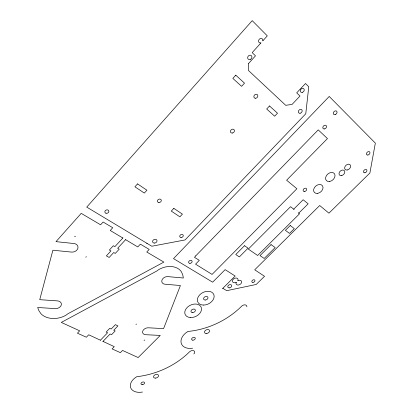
<?xml version="1.0" encoding="UTF-8"?>
<svg xmlns="http://www.w3.org/2000/svg" width="413" height="413" viewBox="0 0 413 413"><rect width="100%" height="100%" fill="white"/><g stroke="black" fill="none" stroke-linecap="round" stroke-linejoin="round"><path stroke-width="0.62" d="M122.914 237.95L114.897 246.649L113.322 245.73L109.368 250.025L110.947 250.934L106.384 255.884L109.161 257.459L113.72 252.524L115.284 253.422L119.223 249.168L117.664 248.259L125.666 239.597M146.806 243.649L147.054 243.386M100.364 340.266L107.587 332.77L106.136 332.073L109.744 328.325L111.19 329.022L115.403 324.654L117.937 325.898L113.735 330.25L115.17 330.947L111.572 334.669L110.132 333.983L102.92 341.453M293.71 209.179L303.142 199.732L308.15 203.826L298.759 213.175M222.597 288.548L235.157 276.034L225.126 269.637L212.643 282.193L173.517 258.61L329.223 96.451L375.345 143.125L369.883 173.032L328.934 213.175L319.703 205.519L254.723 269.797L264.532 276.307L256.22 284.454L226.747 290.669L222.829 288.315M100.416 340.209L88.718 334.773L86.369 337.235L77.443 333.188L79.663 330.818L61.3 322.419L156.739 271.047L158.742 269.586A17.377 12.953 -23.8 0 1 181.364 271.713L182.737 274.8L183.351 278.011L167.869 276.617A4.817 3.593 -23.8 0 0 161.994 280.035A4.817 3.593 -23.8 0 0 164.968 284.221L180.419 285.522L163.584 328.609L148.355 327.793A4.62 3.258 -21.3 0 0 142.764 331.035A4.62 3.258 -21.3 0 0 145.717 334.711L160.265 335.423L138.143 357.57L122.542 350.43L120.364 352.65L112.109 348.908L114.287 346.652L102.976 341.396M122.852 238.017L110.256 230.49L112.739 227.733L103.116 222.013L100.602 224.796L81.211 213.356L56.003 241.636L73.984 243.536A5.338 4.228 -14.4 0 1 77.866 248.337A5.338 4.228 -14.4 0 1 71.521 252.085L52.885 250.221L39.731 299.678L57.464 300.881A5.111 3.784 -13.6 0 1 61.263 305.057A5.111 3.784 -13.6 0 1 55.239 308.599L37.655 307.494L38.91 310.726L40.975 313.756A18.435 13.65 -13.6 0 0 65.904 315.227L67.877 313.777L163.873 262.095L146.765 252.013L149.196 249.406L140.374 244.16L137.777 246.943L125.604 239.664M294.123 209.51L290.566 206.686L248.321 249.096L257.629 255.487L299.528 213.784L298.253 212.778M246.845 306.818A3.232 2.23 -28.7 0 0 245.276 304.897A3.232 2.23 -28.7 0 0 241.951 305.956A2.607 1.802 -28.7 0 0 241.781 306.069C227.455 320.338 208.059 329.502 187.925 331.453A13.046 8.931 -24.5 0 0 181.199 343.177A13.046 8.931 -24.5 0 0 192.608 348.18M193.836 353.977A3.159 2.122 -24.1 0 0 193.867 350.818A3.159 2.122 -24.1 0 0 189.608 351.757C175.489 365.737 156.424 374.415 136.744 376.718A12.865 8.472 -20.6 0 0 130.668 387.74A12.865 8.472 -20.6 0 0 142.495 392.045M144.054 340.395A1.089 0.759 -21 0 1 144.808 340.044M136.027 324.654A1.115 0.795 -20.6 0 1 136.367 324.019M86.178 256.525A1.249 0.976 -15.9 0 1 85.832 257.268M75.45 236.298A1.285 1.032 -14.5 0 1 74.562 236.695M248.678 63.37L248.461 70.484L285.729 105.315L292.099 104.391L299.993 96.038L296.704 92.848L305.501 83.514L308.764 86.761L305.775 113.771L185.07 239.943L151.793 246.231L86.751 207.109L252.219 20.65L267.299 35.869L262.766 40.892L262.849 40.433A2.401 2.003 -54.5 0 0 260.835 38.424A2.401 2.003 -54.5 0 0 258.569 40.939A2.401 2.003 -54.5 0 0 260.588 42.942L261.016 42.833L252.183 52.637L255.497 55.832L248.678 63.37M236.288 282.265L236.107 282.626A3.015 2.148 -29.4 0 0 238.471 285.001A3.015 2.148 -29.4 0 0 241.641 281.857A3.015 2.148 -29.4 0 0 238.182 280.566L237.805 280.742A2.994 2.148 -29.2 0 0 235.704 278.032A2.994 2.148 -29.2 0 0 232.442 281.268A2.994 2.148 -29.2 0 0 236.236 282.301L236.288 282.265M195.726 255.89L194.482 257.325L199.303 260.35L195.566 264.181L212.076 274.418L296.906 188.731L286.617 180.228L327.447 138.567L318.237 129.873L195.726 255.89M137.539 183.904L134.922 186.805L144.318 193.077L146.92 190.223L137.539 183.904M235.766 75.166L232.839 78.408L241.605 86.327L244.506 83.142L235.766 75.166M173.837 208.353L171.281 211.089L179.882 216.83L182.422 214.135L173.837 208.353M269.529 105.96L266.684 109.001L274.666 116.218L277.49 113.219L269.529 105.96M244.511 245.709L235.761 254.532L239.339 256.917L248.063 248.156L244.511 245.709M271.052 244.615L260.009 255.585L264.181 258.455L275.177 247.563L271.052 244.615M290.251 225.524L285.414 230.335L289.487 233.397L294.304 228.621L290.251 225.524M203.47 305.078A8.849 6.329 -26.5 0 0 213.903 294.779A8.849 6.329 -26.5 0 0 199.882 294.67A8.849 6.329 -26.5 0 0 203.47 305.078M205.189 300.029A2.323 1.662 -26.5 0 0 207.915 297.319A2.323 1.662 -26.5 0 0 204.228 297.308A2.323 1.662 -26.5 0 0 205.189 300.029M192.613 312.605A2.308 1.637 -25.2 0 0 195.292 309.931A2.308 1.637 -25.2 0 0 191.606 309.951A2.308 1.637 -25.2 0 0 192.613 312.605M190.233 317.53A8.792 6.236 -25.2 0 0 201.415 307.948A8.792 6.236 -25.2 0 0 187.786 306.885A8.792 6.236 -25.2 0 0 190.233 317.53M142.263 384.642A1.889 1.244 -20.6 0 0 144.545 382.65A1.889 1.244 -20.6 0 0 141.52 382.624A1.889 1.244 -20.6 0 0 142.263 384.642M155.303 378.117A2.612 1.729 -21.5 0 0 158.494 375.334A2.612 1.729 -21.5 0 0 154.333 375.283A2.612 1.729 -21.5 0 0 155.303 378.117M192.856 340.178A1.915 1.311 -24.5 0 0 195.241 338.092A1.915 1.311 -24.5 0 0 192.257 337.973A1.915 1.311 -24.5 0 0 192.856 340.178M206.17 333.528A2.654 1.822 -25.6 0 0 209.51 330.617A2.654 1.822 -25.6 0 0 205.4 330.431A2.654 1.822 -25.6 0 0 206.17 333.528M189.923 263.339A1.838 1.384 -26.5 0 0 192.06 261.145A1.838 1.384 -26.5 0 0 189.113 261.073A1.838 1.384 -26.5 0 0 189.923 263.339M229.179 287.876A2.086 1.492 -28.6 0 0 231.652 285.419A2.086 1.492 -28.6 0 0 228.394 285.388A2.086 1.492 -28.6 0 0 229.179 287.876M252.906 282.425A1.683 1.193 -30.4 0 0 254.929 280.442A1.683 1.193 -30.4 0 0 252.338 280.406A1.683 1.193 -30.4 0 0 252.906 282.425M364.922 172.758A1.967 1.384 -42.6 0 0 366.816 170.027A1.967 1.384 -42.6 0 0 363.868 170.538A1.967 1.384 -42.6 0 0 364.922 172.758M367.911 155.02A2.008 1.43 -44 0 0 369.847 152.206A2.008 1.43 -44 0 0 366.847 152.702A2.008 1.43 -44 0 0 367.911 155.02M324.453 128.933A2.111 1.595 -45.2 0 0 326.399 125.913A2.111 1.595 -45.2 0 0 323.188 126.409A2.111 1.595 -45.2 0 0 324.453 128.933M335.402 114.515A2.142 1.616 -46.8 0 0 336.657 111.226A2.142 1.616 -46.8 0 0 333.425 112.537A2.142 1.616 -46.8 0 0 335.402 114.515M347.209 169.996A3.402 2.452 -42.4 0 0 350.446 165.241A3.402 2.452 -42.4 0 0 345.294 166.114A3.402 2.452 -42.4 0 0 347.209 169.996M341.505 175.577A3.263 2.354 -41.7 0 0 344.597 171.023A3.263 2.354 -41.7 0 0 339.636 171.875A3.263 2.354 -41.7 0 0 341.505 175.577M329.672 181.467A5.312 3.872 -41 0 0 334.68 174.059A5.312 3.872 -41 0 0 326.528 175.448A5.312 3.872 -41 0 0 329.672 181.467M317.752 193.346A5.255 3.841 -39.6 0 0 322.661 186.046A5.255 3.841 -39.6 0 0 314.525 187.466A5.255 3.841 -39.6 0 0 317.752 193.346M304.706 191.487A1.962 1.451 -39 0 0 306.513 188.756A1.962 1.451 -39 0 0 303.452 189.293A1.962 1.451 -39 0 0 304.706 191.487M232.364 133.032A2.158 1.786 -40.4 0 0 234.202 129.878A2.158 1.786 -40.4 0 0 230.717 130.4A2.158 1.786 -40.4 0 0 232.364 133.032M250.242 59.441A2.354 1.977 -51.9 0 0 251.367 55.641A2.354 1.977 -51.9 0 0 247.764 57.066A2.354 1.977 -51.9 0 0 250.242 59.441M302.579 92.269A2.225 1.755 -48.4 0 0 303.792 88.78A2.225 1.755 -48.4 0 0 300.416 90.137A2.225 1.755 -48.4 0 0 302.579 92.269M300.06 113.255A2.168 1.698 -46.1 0 0 302.017 110.111A2.168 1.698 -46.1 0 0 298.676 110.596A2.168 1.698 -46.1 0 0 300.06 113.255M181.07 237.496A1.848 1.44 -26.8 0 0 183.207 235.26A1.848 1.44 -26.8 0 0 180.228 235.142A1.848 1.44 -26.8 0 0 181.07 237.496M154.317 243.071A2.297 1.802 -23.9 0 0 156.93 240.304A2.297 1.802 -23.9 0 0 153.171 240.17A2.297 1.802 -23.9 0 0 154.317 243.071M105.996 213.216A2.044 1.683 -18.8 0 0 108.862 211.234A2.044 1.683 -18.8 0 0 105.707 210.289A2.044 1.683 -18.8 0 0 105.996 213.216M255.735 98.248A2.189 1.802 -46.3 0 0 257.624 95.021A2.189 1.802 -46.3 0 0 254.176 95.496A2.189 1.802 -46.3 0 0 255.735 98.248M158.917 202.52A2.024 1.657 -26.2 0 0 161.225 200.026A2.024 1.657 -26.2 0 0 157.921 199.825A2.024 1.657 -26.2 0 0 158.917 202.52"/></g></svg>
